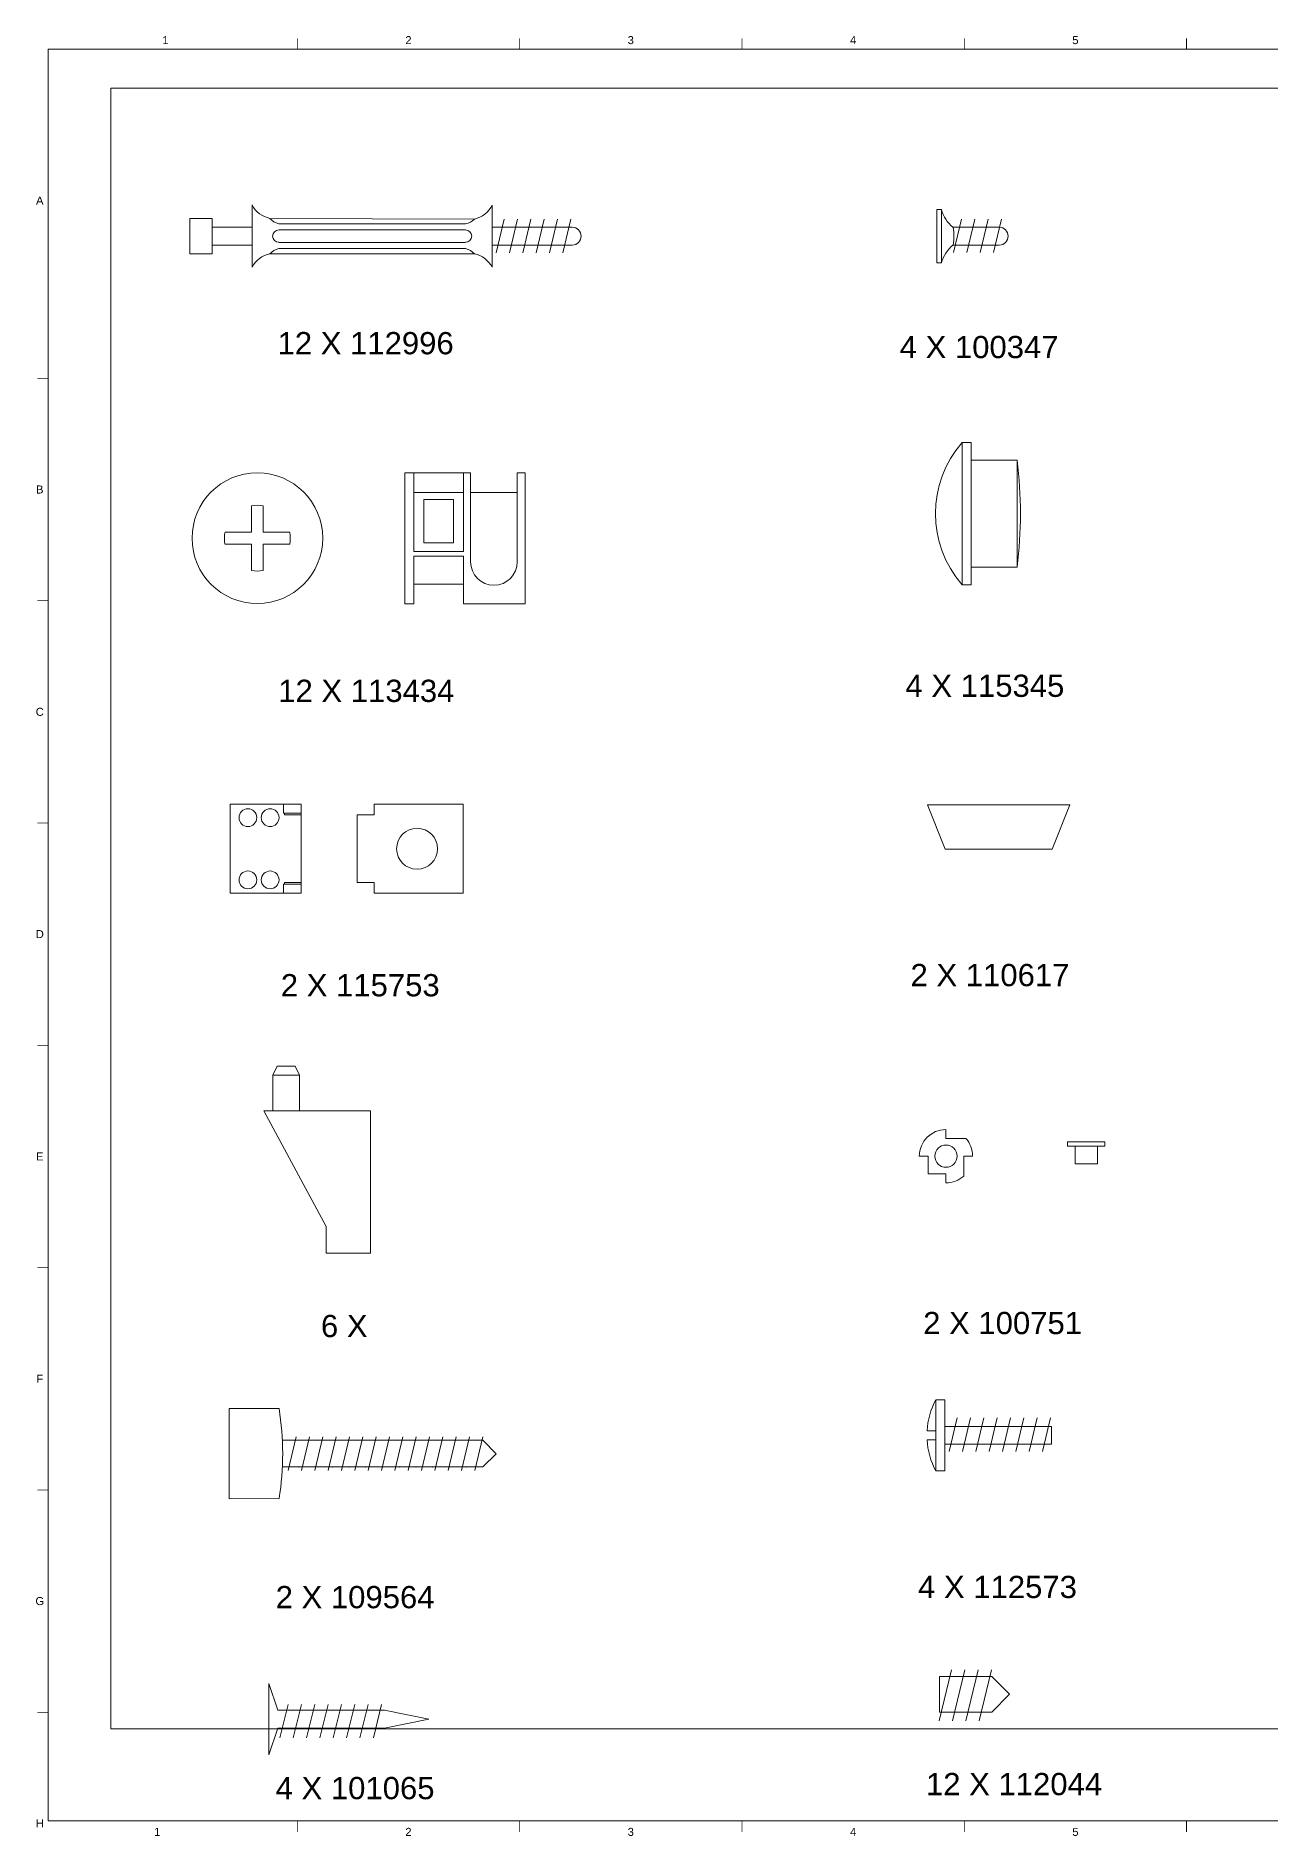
# Paper-space layout 'A735' of a CAD drawing. Header units: centimetres, sheet in millimetres. Extents: x 12 to 578, y 3 to 408.
# Drawn here: x 12.3 to 289.8, y 3 to 407.8 of the extents above; entities that cross this region are included whole.
import ezdxf
from ezdxf.enums import TextEntityAlignment as Align

# ---------------------------------------------------------------- set-up
doc = ezdxf.new("R2010")
doc.units = ezdxf.units.CM
for name, color, linetype, lineweight in [('A-SECT-MCUT1', 7, 'Continuous', 13), ('G-ANNO-TEXT', 3, 'Continuous', 18), ('G-ANNO-TTLB', 3, 'Continuous', 18)]:
    doc.layers.add(name, color=color, linetype=linetype, lineweight=lineweight)
doc.layers.add('G-ANNO-NPLT', color=2, linetype='Continuous', lineweight=18, plot=False)
doc.styles.add('ARIAL', font='arial.ttf')

psp = doc.layouts.new('A735')

# ---------------------------------------------------------------- linework, layer by layer
at = {"layer": 'A-SECT-MCUT1'}
for p, q in [((60.91, 369.83), (60.91, 355.83)), ((114.91, 369.83), (114.91, 355.83)), ((214.95, 368.83), (215.95, 368.83)), ((214.95, 368.83), (214.95, 356.83)), ((215.95, 356.83), (215.95, 368.83)), ((46.91, 358.83), (46.91, 366.83)), ((46.91, 366.83), (51.91, 366.83)), ((51.91, 366.83), (51.91, 358.83)), ((51.91, 364.83), (60.91, 364.83)), ((64.91, 366.82), (110.91, 366.68)), ((66.91, 365.62), (108.91, 365.62)), ((132.91, 364.83), (114.91, 364.83)), ((115.8, 359.1), (117.62, 366.65)), ((118.8, 359.1), (120.62, 366.65)), ((121.8, 359.1), (123.62, 366.65)), ((124.8, 359.1), (126.62, 366.65)), ((127.8, 359.1), (129.62, 366.65)), ((130.8, 359.1), (132.62, 366.65)), ((218.55, 364.83), (228.95, 364.83)), ((218.63, 359.12), (220.45, 366.66)), ((221.63, 359.12), (223.45, 366.66)), ((224.63, 359.12), (226.45, 366.66)), ((227.63, 359.12), (229.45, 366.66)), ((60.91, 360.83), (51.91, 360.83)), ((66.91, 364.22), (108.91, 364.22)), ((108.91, 361.43), (66.91, 361.43)), ((132.91, 360.83), (114.91, 360.83)), ((218.55, 360.83), (228.95, 360.83)), ((51.91, 358.83), (46.91, 358.83)), ((64.91, 358.83), (110.91, 358.83)), ((66.91, 360.03), (108.91, 360.03)), ((214.95, 356.83), (215.95, 356.83)), ((220.6, 316.42), (220.6, 284.42)), ((222.6, 316.42), (220.6, 316.42)), ((222.6, 284.42), (222.6, 316.42)), ((222.6, 316.42), (222.6, 312.42)), ((222.6, 312.42), (233, 312.42)), ((233, 312.42), (233, 288.42)), ((95.3, 309.57), (110.05, 309.57)), ((95.3, 309.57), (95.3, 280.17)), ((97.3, 309.57), (97.3, 291.87)), ((108.45, 309.57), (108.45, 291.87)), ((110.05, 309.57), (110.05, 289.57)), ((120.55, 309.57), (122.3, 309.57)), ((120.55, 309.57), (120.55, 289.57)), ((122.3, 309.57), (122.3, 280.17)), ((97.3, 305.17), (108.45, 305.17)), ((110.05, 305.17), (120.55, 305.17)), ((99.53, 303.57), (106.23, 303.57)), ((99.53, 303.57), (99.53, 293.87)), ((106.23, 303.57), (106.23, 293.87)), ((108.45, 291.87), (97.3, 291.87)), ((99.53, 293.87), (106.23, 293.87)), ((97.3, 290.87), (97.3, 280.17)), ((108.45, 290.87), (97.3, 290.87)), ((108.45, 290.87), (108.45, 280.17)), ((233, 288.42), (222.6, 288.42)), ((97.3, 284.57), (108.45, 284.57)), ((220.6, 284.42), (222.6, 284.42)), ((95.3, 280.17), (97.3, 280.17)), ((108.45, 280.17), (122.3, 280.17)), ((55.97, 235.05), (55.97, 215.05)), ((71.97, 235.05), (55.97, 235.05)), ((67.97, 235.05), (67.97, 233.05)), ((71.97, 215.05), (71.97, 235.05)), ((88.36, 232.65), (88.36, 235.05)), ((88.36, 235.05), (108.36, 235.05)), ((108.36, 235.05), (108.36, 215.05)), ((244.82, 234.93), (212.82, 234.93)), ((216.82, 224.93), (212.82, 234.93)), ((240.82, 224.93), (244.82, 234.93)), ((67.97, 233.05), (71.97, 233.05)), ((68.17, 233.05), (68.17, 232.65)), ((68.17, 232.65), (71.97, 232.65)), ((84.56, 232.65), (84.56, 217.45)), ((84.56, 232.65), (88.36, 232.65)), ((216.82, 224.93), (240.82, 224.93)), ((55.97, 215.05), (71.97, 215.05)), ((67.97, 215.05), (67.97, 217.05)), ((67.97, 217.05), (71.97, 217.05)), ((68.17, 217.05), (68.17, 217.45)), ((68.17, 217.45), (71.97, 217.45)), ((84.56, 217.45), (88.36, 217.45)), ((88.36, 217.45), (88.36, 215.05)), ((88.36, 215.05), (108.36, 215.05)), ((66.57, 176.12), (65.57, 174.12)), ((65.57, 166.12), (65.57, 174.12)), ((65.57, 174.12), (71.57, 174.12)), ((68.57, 176.12), (66.57, 176.12)), ((68.57, 176.12), (70.57, 176.12)), ((70.57, 176.12), (71.57, 174.12)), ((71.57, 174.12), (71.57, 166.12)), ((87.57, 166.12), (63.57, 166.12)), ((63.57, 166.12), (77.57, 140.12)), ((87.57, 166.12), (87.57, 134.12)), ((216.96, 159.91), (216.96, 161.91)), ((216.96, 159.91), (221.43, 159.91)), ((244.32, 159.16), (252.72, 159.16)), ((244.32, 158.16), (244.32, 159.16)), ((252.72, 158.16), (244.32, 158.16)), ((246.02, 158.16), (246.02, 154.16)), ((251.02, 154.16), (251.02, 158.16)), ((252.72, 159.16), (252.72, 158.16)), ((212.96, 155.91), (210.96, 155.91)), ((212.96, 155.91), (212.96, 151.91)), ((220.96, 155.91), (220.96, 151.44)), ((220.96, 155.91), (222.96, 155.91)), ((246.02, 154.16), (251.02, 154.16)), ((216.96, 151.91), (212.96, 151.91)), ((216.96, 151.91), (216.96, 149.91)), ((77.57, 134.12), (77.57, 140.12)), ((87.57, 134.12), (77.57, 134.12)), ((55.78, 99.15), (55.79, 78.84)), ((55.78, 99.15), (66.98, 99.15)), ((214.68, 101.13), (214.68, 85.13)), ((216.68, 101.13), (214.68, 101.13)), ((214.68, 101.13), (214.68, 93.13)), ((216.68, 85.13), (216.68, 101.13)), ((214.68, 94.13), (212.71, 94.13)), ((214.68, 93.13), (214.68, 94.13)), ((214.68, 93.13), (214.68, 92.13)), ((216.68, 95.13), (240.68, 95.13)), ((217.67, 89.52), (219.49, 97.07)), ((220.67, 89.52), (222.49, 97.07)), ((223.67, 89.52), (225.49, 97.07)), ((226.67, 89.52), (228.49, 97.07)), ((229.67, 89.52), (231.49, 97.07)), ((232.67, 89.52), (234.49, 97.07)), ((235.67, 89.52), (237.49, 97.07)), ((238.67, 89.52), (240.49, 97.07)), ((240.68, 95.13), (240.68, 91.13)), ((67.72, 92.02), (112.79, 92.02)), ((69.02, 85.22), (70.84, 92.76)), ((72.02, 85.22), (73.84, 92.76)), ((75.02, 85.22), (76.84, 92.76)), ((78.02, 85.22), (79.84, 92.76)), ((81.02, 85.22), (82.84, 92.76)), ((84.02, 85.22), (85.84, 92.76)), ((87.02, 85.22), (88.84, 92.76)), ((90.02, 85.22), (91.84, 92.76)), ((93.02, 85.22), (94.84, 92.76)), ((96.02, 85.22), (97.84, 92.76)), ((99.02, 85.22), (100.84, 92.76)), ((102.02, 85.22), (103.84, 92.76)), ((105.02, 85.22), (106.84, 92.76)), ((108.02, 85.22), (109.84, 92.76)), ((111.02, 85.22), (112.84, 92.76)), ((112.79, 92.02), (115.78, 88.98)), ((214.68, 92.13), (212.71, 92.13)), ((240.68, 91.13), (216.68, 91.13)), ((67.72, 86.02), (112.78, 86.02)), ((115.78, 88.98), (112.78, 86.02)), ((214.68, 85.13), (216.68, 85.13)), ((55.79, 78.84), (66.98, 78.9)), ((64.67, 37.28), (64.67, 21.28)), ((64.67, 37.28), (66.67, 31.28)), ((215.46, 28.92), (218.23, 40.35)), ((215.51, 38.89), (216.51, 38.89)), ((215.51, 38.89), (215.51, 30.89)), ((216.51, 38.89), (227.27, 38.89)), ((218.46, 28.92), (221.23, 40.35)), ((221.46, 28.92), (224.23, 40.35)), ((224.46, 28.92), (227.23, 40.35)), ((227.27, 38.89), (231.27, 34.89)), ((67.18, 25.06), (69, 32.6)), ((70.18, 25.06), (72, 32.6)), ((73.18, 25.06), (75, 32.6)), ((76.18, 25.06), (78, 32.6)), ((79.18, 25.06), (81, 32.6)), ((82.18, 25.06), (84, 32.6)), ((85.18, 25.06), (87, 32.6)), ((88.18, 25.06), (90, 32.6)), ((231.27, 34.89), (227.27, 30.89)), ((66.67, 31.28), (90.67, 31.28)), ((90.67, 31.28), (100.67, 29.28)), ((100.67, 29.28), (90.67, 27.28)), ((215.51, 30.89), (227.27, 30.89)), ((64.67, 21.28), (66.67, 27.28)), ((66.67, 27.28), (90.67, 27.28))]:
    psp.add_line(p, q, dxfattribs=at)
at = {"layer": 'A-SECT-MCUT1', "linetype": 'Continuous'}
for p, q in [((60.78, 296.22), (60.78, 302.18)), ((63.41, 296.22), (63.41, 302.18)), ((60.78, 296.22), (54.82, 296.22)), ((63.41, 296.22), (69.38, 296.22)), ((60.78, 293.59), (54.82, 293.59)), ((60.78, 293.59), (60.78, 287.62)), ((63.41, 293.59), (69.38, 293.59)), ((63.41, 293.59), (63.41, 287.62))]:
    psp.add_line(p, q, dxfattribs=at)
at = {"layer": 'A-SECT-MCUT1'}
for centre, radius in [((62.1, 294.9), 14.7), ((59.97, 232.05), 2), ((64.97, 232.05), 2), ((98.01, 225.05), 4.6), ((59.97, 218.05), 2), ((64.97, 218.05), 2), ((216.96, 155.91), 2.5)]:
    psp.add_circle(centre, radius, dxfattribs=at)
for centre, radius, start, end in [((66.06, 372.51), 5.8, 207.4478, 258.5931), ((109.69, 372.35), 5.8, 282.1845, 334.2524), ((223.33, 370.78), 7.64, 194.8192, 231.2286), ((67.67, 369.14), 3.6, 220.1348, 257.9377), ((108.31, 369.17), 3.6, 279.6408, 316.3049), ((132.91, 362.83), 2, 270, 90), ((209.31, 362.83), 9.46, 347.7922, 12.2078), ((228.95, 362.83), 2, 270, 90), ((66.91, 362.83), 1.39, 90, 270), ((108.91, 362.83), 1.39, 270, 90), ((223.43, 354.81), 7.75, 129.0469, 164.9054), ((66.05, 353.15), 5.8, 101.3367, 152.4031), ((67.67, 356.51), 3.6, 102.0623, 139.8652), ((108.16, 356.51), 3.6, 40.1348, 77.9377), ((109.77, 353.15), 5.8, 27.5969, 78.6633), ((238.93, 300.42), 24.33, 138.8879, 221.1121), ((133.72, 300.42), 100, 353.1079, 6.8921), ((115.3, 289.57), 5.25, 180, 0), ((216.96, 155.91), 6, 90, 180), ((216.96, 155.91), 6, 360, 41.8103), ((216.96, 155.91), 6, 270, 311.8103), ((3.61, 89.02), 64.18, 350.925, 9.0786), ((229.68, 93.13), 17, 151.9275, 176.6277), ((229.68, 93.13), 17, 183.3723, 208.0725)]:
    psp.add_arc(centre, radius, start, end, dxfattribs=at)
at = {"layer": 'A-SECT-MCUT1', "linetype": 'Continuous'}
for start, end in [(79.7597, 100.2403), (169.7597, 190.2403), (349.7597, 10.2403), (259.7597, 280.2403)]:
    psp.add_arc((62.1, 294.9), 7.4, start, end, dxfattribs=at)
at = {"layer": 'A-SECT-MCUT1'}
for p in [(71.47, 86.02), (75.23, 86.02), (78.98, 86.02), (82.74, 86.02), (86.49, 86.02), (90.25, 86.02), (94.01, 86.02), (97.76, 86.02), (101.52, 86.02), (105.27, 86.02), (109.03, 86.02)]:
    psp.add_point(p, dxfattribs=at)
at = {"layer": 'G-ANNO-NPLT'}
psp.add_lwpolyline([(29.12, 396.12), (562.2, 396.12), (562.2, 27.08), (29.12, 27.08)], close=True, dxfattribs=at)
at = {"layer": 'G-ANNO-TTLB'}
for p, q in [((15.08, 404.85), (15.08, 6.43)), ((572.49, 404.85), (15.08, 404.85)), ((15.08, 6.43), (572.49, 6.43))]:
    psp.add_line(p, q, dxfattribs=at)
at = {"layer": 'G-ANNO-TTLB', "const_width": 0.18, "flags": 128}
for points in [[(71.08, 407.35), (71.08, 404.85)], [(121.08, 407.35), (121.08, 404.85)], [(171.08, 407.35), (171.08, 404.85)], [(221.08, 407.35), (221.08, 404.85)], [(271.08, 407.35), (271.08, 404.85)], [(15.08, 330.85), (12.58, 330.85)], [(15.08, 280.85), (12.58, 280.85)], [(15.08, 230.85), (12.58, 230.85)], [(15.08, 180.85), (12.58, 180.85)], [(15.08, 130.85), (12.58, 130.85)], [(15.08, 80.85), (12.58, 80.85)], [(15.08, 30.85), (12.58, 30.85)], [(71.08, 6.43), (71.08, 3.93)], [(121.08, 6.43), (121.08, 3.93)], [(171.08, 6.43), (171.08, 3.93)], [(221.08, 6.43), (221.08, 3.93)], [(271.08, 6.43), (271.08, 3.93)]]:
    psp.add_lwpolyline(points, dxfattribs=at)

# ---------------------------------------------------------------- texts
at = {"layer": 'G-ANNO-TEXT', "style": 'ARIAL'}
for s, p in [('1', (41.43, 406.92)), ('2', (96.08, 406.92)), ('3', (146.08, 406.92)), ('4', (196.08, 406.92)), ('5', (246.08, 406.92)), ('A', (13.16, 370.83)), ('B', (13.16, 305.85)), ('C', (13.16, 255.85)), ('D', (13.16, 205.85)), ('E', (13.16, 155.85)), ('F', (13.16, 105.85)), ('G', (13.16, 55.85)), ('H', (13.16, 5.85)), ('1', (39.57, 3.94)), ('2', (96.08, 3.94)), ('3', (146.08, 3.94)), ('4', (196.08, 3.94)), ('5', (246.08, 3.94))]:
    psp.add_text(s, height=1.8, dxfattribs=at).set_placement(p, align=Align.MIDDLE_CENTER)
at = {"layer": 'G-ANNO-TEXT', "char_height": 5, "attachment_point": 1}
for s, insert in [('{\\fArial|b0|i0|c134|p34;12 X 112996}', (66.64, 341.26)), ('{\\fArial|b0|i0|c134|p34;4 X 100347}', (206.56, 340.39)), ('{\\fArial|b0|i0|c134|p34;12 X 113434}', (66.8, 263.07)), ('{\\fArial|b0|i0|c134|p34;4 X 115345}', (207.86, 264.21)), ('{\\fArial|b0|i0|c134|p34;2 X 110617}', (209, 199.14)), ('{\\fArial|b0|i0|c134|p34;2 X 115753}', (67.37, 196.86)), ('{\\fArial|b0|i0|c134|p34;6 X}', (76.4, 120.22)), ('{\\fArial|b0|i0|c134|p34;2 X 100751}', (211.84, 120.88)), ('{\\fArial|b0|i0|c134|p34;4 X 112573}', (210.69, 61.53)), ('{\\fArial|b0|i0|c134|p34;2 X 109564}', (66.21, 59.24)), ('{\\fArial|b0|i0|c134|p34;4 X 101065}', (66.21, 16.29)), ('{\\fArial|b0|i0|c134|p34;12 X 112044}', (212.47, 17.19))]:
    psp.add_mtext_dynamic_manual_height_columns(s, width=76.0455, gutter_width=1, heights=[0], dxfattribs=dict(at, insert=insert))

doc.saveas('drawing.dxf')
